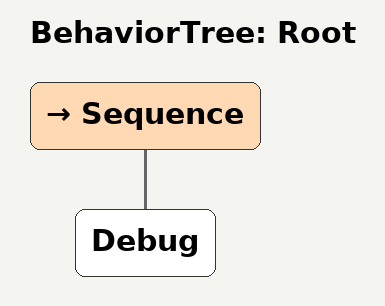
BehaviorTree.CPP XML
<root BTCPP_format="4" main_tree_to_execute = "Root" >
  <!-- Subtree Includes -->

  <BehaviorTree ID="Root">
    <Sequence>
      <Debug />
    </Sequence>
  </BehaviorTree>

</root>
